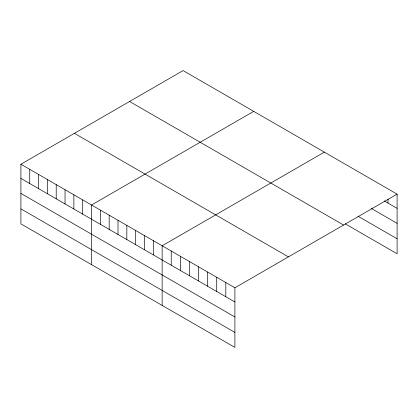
<?xml version="1.0" encoding="UTF-8"?>
<svg xmlns="http://www.w3.org/2000/svg" width="418" height="418" viewBox="0 0 418 418"><rect width="100%" height="100%" fill="white"/><g stroke="black" fill="none" stroke-linecap="round" stroke-linejoin="round"><path stroke-width="0.63" d="M20.9 164.232L234.9 287.783L234.9 347.415L20.9 223.86L20.9 164.232L183.1 70.585L397.1 194.14L397.1 253.768L345.205 223.808M253.721 111.36L91.521 205.003L91.521 264.636M324.342 152.131L162.142 245.774L162.142 305.406M234.9 287.783L397.1 194.14M384.262 200.917L397.1 208.331M371.419 208.498L397.1 223.327M358.043 216.226L397.1 238.777M129.575 101.49L343.575 225.041M74.425 133.326L288.425 256.882M20.9 178.423L234.9 301.979M20.9 193.419L234.9 316.969M20.9 208.869L234.9 332.42M388.003 199.208L388.003 203.08M225.809 282.531L225.809 296.728M216.712 277.28L216.712 291.477M207.615 272.029L207.615 286.225M198.524 266.778L198.524 280.974M189.427 261.527L189.427 275.723M180.33 256.276L180.33 270.472M171.234 251.025L171.234 265.221M153.312 240.679L153.312 254.87M144.487 235.58L144.487 249.776M135.657 230.485L135.657 244.682M126.832 225.391L126.832 239.582M118.001 220.291L118.001 234.488M109.176 215.197L109.176 229.388M100.346 210.097L100.346 224.294M82.691 199.909L82.691 214.1M73.866 194.809L73.866 209.005M65.036 189.715L65.036 203.906M56.211 184.615L56.211 198.811M47.38 179.521L47.38 193.712M38.555 174.421L38.555 188.617M29.725 169.327L29.725 183.523"/></g></svg>
